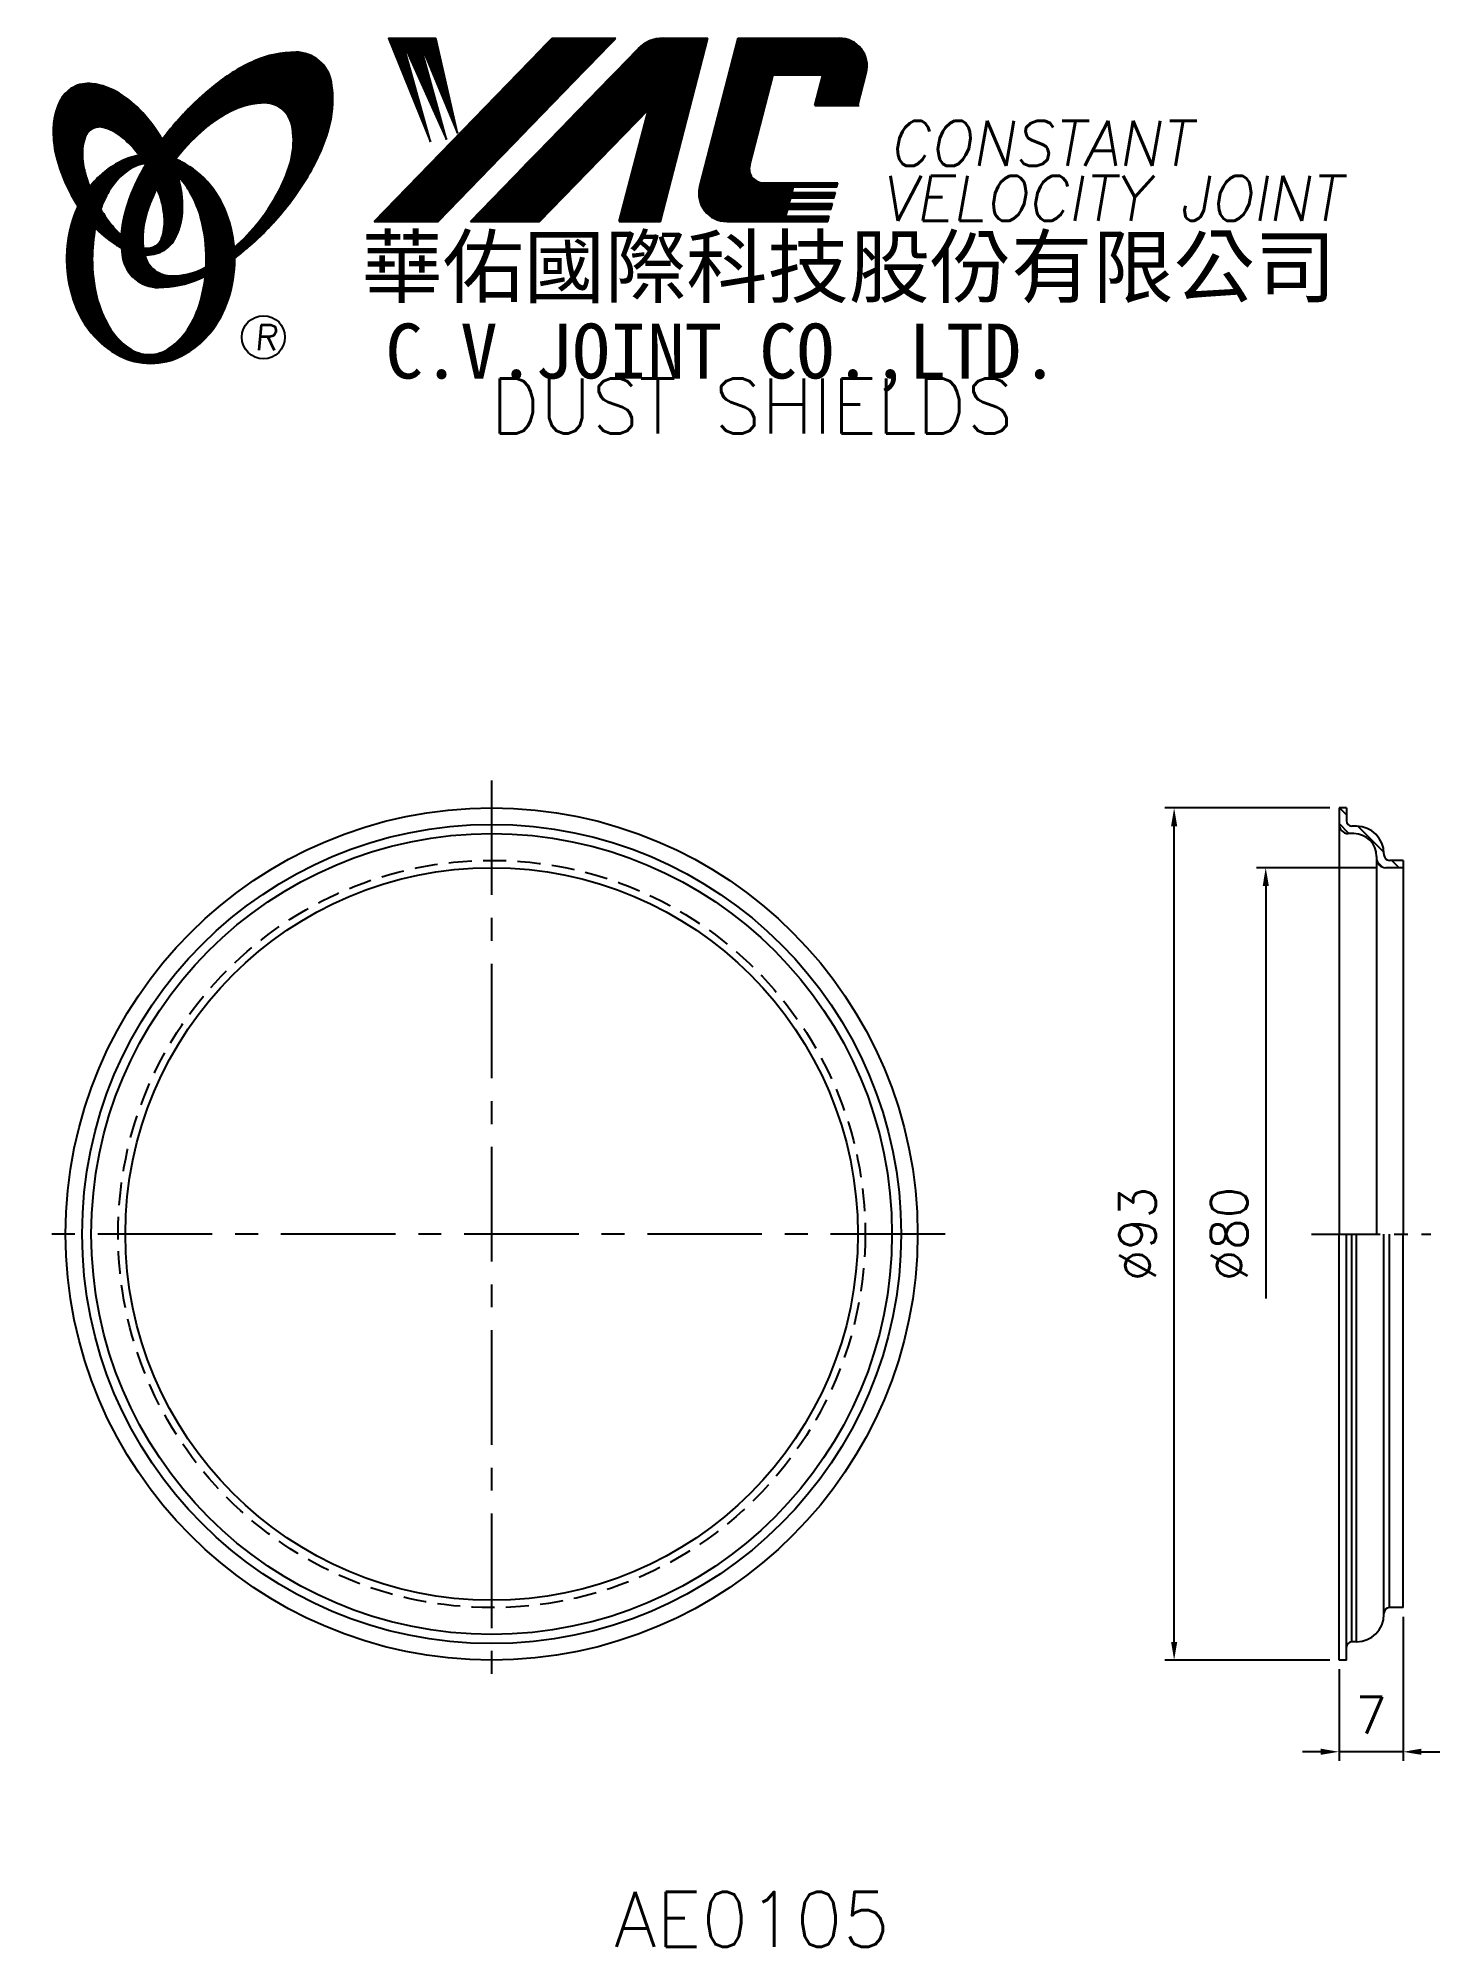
# Model space of a CAD drawing. Extents: x 76 to 229, y 5 to 214.
import ezdxf
from ezdxf.enums import TextEntityAlignment as Align

# ---------------------------------------------------------------- set-up
doc = ezdxf.new("R2010")
doc.units = 0
doc.header["$LTSCALE"] = 10
doc.header["$MEASUREMENT"] = 0
doc.linetypes.add('CENTER', pattern=[2, 1.25, -0.25, 0.25, -0.25])
doc.linetypes.add('HIDDEN', pattern=[0.375, 0.25, -0.125])
doc.layers.get('0').update_dxf_attribs({"linetype": 'CONTINUOUS'})
doc.layers.get('DEFPOINTS').update_dxf_attribs({"linetype": 'CONTINUOUS'})
doc.layers.add('4', color=4, linetype='CONTINUOUS')
doc.styles.add('CHINA', font='KAIU.TTF')
doc.styles.add('ITALICC', font='simplex.shx')
doc.dimstyles.new('STANDARD$0', dxfattribs={"dimtxt": 4, "dimasz": 2, "dimexe": 1, "dimexo": 1, "dimgap": 2, "dimtad": 1, "dimdec": 4, "dimzin": 10, "dimtxsty": 'ITALICC', "dimcen": 2, "dimclrd": 5, "dimclre": 5, "dimclrt": 18, "dimaunit": 1, "dimazin": 3, "dimtp": 0.1, "dimtfac": 0.7, "dimtdec": 4, "dimtmove": 0, "dimatfit": 3, "dimtolj": 1, "dimtzin": 10})
pattern_1 = [(45, (-20.977049, 6.076977), (-0.00883883476, 0.00883883476), [])]
pattern_2 = [(45, (147.613496, -30.227433), (-0.00727476112, 0.00727476112), [])]

# ---------------------------------------------------------------- blocks, each defined once
blk = doc.blocks.new('*D14')
at = {"color": 5, "linetype": 'BYBLOCK'}
for p, q in [((222.51, 122.99), (209.41, 122.99)), ((210.41, 120.99), (210.41, 75.97))]:
    blk.add_line(p, q, dxfattribs=at)
blk.add_solid([(210.08, 120.99), (210.75, 120.99), (210.41, 122.99)], dxfattribs=at)
at = {"layer": 'DEFPOINTS', "color": 0, "linetype": 'BYBLOCK'}
for p in [(210.41, 122.99), (223.51, 122.99), (218.41, 43.04)]:
    blk.add_point(p, dxfattribs=at)
at = {"color": 18, "linetype": 'BYBLOCK', "insert": (206.41, 83.01), "char_height": 4, "attachment_point": 5, "rotation": 90, "style": 'ITALICC'}
blk.add_mtext('\\A1;∅80', dxfattribs=at)
blk = doc.blocks.new('*D15')
at = {"color": 5, "linetype": 'BYBLOCK'}
for p, q in [((217.41, 129.51), (199.41, 129.51)), ((200.41, 38.51), (200.41, 127.51)), ((217.41, 36.51), (199.41, 36.51))]:
    blk.add_line(p, q, dxfattribs=at)
for points in [[(200.08, 127.51), (200.75, 127.51), (200.41, 129.51)], [(200.08, 38.51), (200.75, 38.51), (200.41, 36.51)]]:
    blk.add_solid(points, dxfattribs=at)
at = {"layer": 'DEFPOINTS', "color": 0, "linetype": 'BYBLOCK'}
for p in [(200.41, 129.51), (218.41, 129.51), (218.41, 36.51)]:
    blk.add_point(p, dxfattribs=at)
at = {"color": 18, "linetype": 'BYBLOCK', "insert": (196.41, 83.01), "char_height": 4, "attachment_point": 5, "rotation": 90, "style": 'ITALICC'}
blk.add_mtext('\\A1;∅93', dxfattribs=at)
blk = doc.blocks.new('*D16')
at = {"color": 5, "linetype": 'BYBLOCK'}
for p, q in [((225.41, 41.24), (225.41, 25.51)), ((218.41, 35.51), (218.41, 25.51)), ((216.41, 26.51), (214.41, 26.51)), ((225.41, 26.51), (218.41, 26.51)), ((227.41, 26.51), (229.41, 26.51))]:
    blk.add_line(p, q, dxfattribs=at)
for points in [[(216.41, 26.85), (216.41, 26.18), (218.41, 26.51)], [(227.41, 26.85), (227.41, 26.18), (225.41, 26.51)]]:
    blk.add_solid(points, dxfattribs=at)
at = {"layer": 'DEFPOINTS', "color": 0, "linetype": 'BYBLOCK'}
for p in [(225.41, 42.24), (218.41, 36.51), (218.41, 26.51)]:
    blk.add_point(p, dxfattribs=at)
at = {"color": 18, "linetype": 'BYBLOCK', "insert": (221.91, 30.51), "char_height": 4, "attachment_point": 5, "style": 'ITALICC'}
blk.add_mtext('\\A1;7', dxfattribs=at)

msp = doc.modelspace()

# ---------------------------------------------------------------- hatches: boundary and pattern name
at = {"layer": '4', "linetype": 'CONTINUOUS'}
h = msp.add_hatch(dxfattribs=at)
h.set_pattern_fill('ANSI31', color=5, scale=0.1, style=0)
h.set_pattern_definition(pattern_1)
h.paths.add_polyline_path([(139.48166, 213.50796), (132.52435, 213.50796), (113.10774, 193.5042), (120.06505, 193.5042)])
h.paths.add_polyline_path([(143.02855, 205.74239), (139.84817, 193.5042), (144.32916, 193.5042), (149.52759, 213.50796), (144.63087, 213.50796, 0.202785967), (141.89679, 212.35154), (123.60266, 193.5042), (131.14958, 193.5042)])
h.paths.add_polyline_path([(156.65565, 209.50954), (162.04937, 209.50954), (161.18035, 206.16553), (165.89717, 206.16553), (166.81389, 209.69309, 0.490800957), (163.86369, 213.50796), (152.82938, 213.50796), (148.62232, 197.31907, 0.490800957), (151.57252, 193.5042), (162.60684, 193.5042), (162.76128, 194.09851), (158.04446, 194.09851), (158.23783, 194.8426), (162.95465, 194.8426), (163.11321, 195.45273), (158.39639, 195.45273), (158.55763, 196.0732), (163.27445, 196.0732), (163.43063, 196.67419), (158.71381, 196.67419), (158.87062, 197.27757), (163.58744, 197.27757), (163.70417, 197.72677), (155.56442, 197.72677, -0.490800957), (154.08932, 199.6342)])
h = msp.add_hatch(dxfattribs=at)
h.set_pattern_fill('ANSI31', color=1, scale=0.1, style=0)
h.set_pattern_definition(pattern_1)
h.paths.add_polyline_path([(119.83972, 213.50796), (114.66239, 213.50796), (119.23315, 202.20422), (116.16722, 213.1622), (121.00196, 202.43988), (118.05395, 213.1622), (122.18117, 203.14685)])
h = msp.add_hatch(dxfattribs=at)
h.set_pattern_fill('ANSI31', color=5, scale=0.082305, style=0)
h.set_pattern_definition([(45, (-20.977049, 6.076977), (-0.00727476112, 0.00727476112), [])])
h.paths.add_polyline_path([(101.05842, 206.44548, -0.172879177), (102.9999, 205.78691, -0.172879177), (104.08719, 204.04886, -0.104527385), (104.11497, 200.72067, -0.065680101), (102.94544, 197.31872, -0.051823203), (100.50502, 193.47633, -0.044272532), (97.83005, 190.64999, -0.020203161), (97.88363, 189.51207, 0.006517006), (98.28818, 189.82415, 0.049863361), (102.84161, 194.23721, 0.049863361), (106.43124, 199.46438, 0.063682799), (108.25229, 204.09172, 0.103597411), (108.44159, 208.6757, 0.177892575), (107.09298, 211.04597, 0.177892575), (104.53059, 211.9793, 0.103597411), (100.04279, 211.02625, 0.063682799), (95.78505, 208.45718, 0.049863361), (91.23162, 204.04412, 0.016070017), (89.96092, 202.43781, -0.007061632), (90.20821, 202.00077, -0.031648676), (91.16079, 199.9642, -0.008069351), (91.5927, 200.52851, -0.051823203), (94.77107, 203.78696, -0.065680101), (97.813, 205.70732, -0.104527385)])
h.paths.add_polyline_path([(87.98275, 193.28416, -0.065680101), (89.15228, 196.68612, -0.006063428), (89.39622, 197.16113, 0.027613469), (88.66939, 198.7492, 0.017011252), (88.13597, 199.68418, 0.007829282), (87.64198, 198.81695, 0.063682799), (85.82094, 194.18961, 0.103597411), (85.63164, 189.60563, 0.177892575), (86.98025, 187.23536, 0.177892575), (89.54264, 186.30203, 0.103597411), (94.03044, 187.25508, 0.008811776), (94.65741, 187.54515, 0.013922709), (94.73473, 188.51496, -0.009086703), (94.28472, 188.29752, -0.104527385), (91.0393, 187.55935, -0.172879177), (89.09782, 188.21792, -0.172879177), (88.01053, 189.95597, -0.104527385)])
h = msp.add_hatch(dxfattribs=at)
h.set_pattern_fill('ANSI31', color=3, scale=0.082305, style=0)
h.set_pattern_definition(pattern_2)
h.paths.add_polyline_path([(85.26192, 207.49632, 0.106488277), (82.32004, 208.53489, 0.158297415), (80.22984, 208.13985, 0.158297415), (78.77051, 206.59216, 0.106488277), (78.05969, 203.55439, 0.071723199), (78.47774, 200.24143, 0.058080454), (80.02272, 196.42605, 0.058080454), (82.40377, 193.06826, 0.071723199), (84.96901, 190.9305, 0.020895977), (85.5092, 190.62851, -0.030777155), (85.49329, 192.00473, -0.042059526), (84.39693, 193.16749, -0.04691039), (82.77777, 195.64864, -0.04691039), (81.64949, 198.38813, -0.060581117), (81.24739, 200.6502, -0.10187153), (81.55901, 202.7384, -0.185892489), (82.3391, 203.63004, -0.185892489), (83.51574, 203.76816, -0.10187153), (85.41339, 202.84262, -0.060581117), (87.05022, 201.23035, -0.04691039), (88.66939, 198.7492, -0.04691039), (89.79767, 196.00972, -0.060581117), (90.19977, 193.74765, -0.10187153), (89.88815, 191.65945, -0.185892489), (89.10806, 190.76781, -0.185892489), (87.93142, 190.62969, -0.002013383), (87.89062, 190.64031, 0.021593804), (88.01053, 189.95597, 0.006477741), (88.02853, 189.87894, 0.14950097), (90.00109, 190.28697, 0.158297415), (91.46042, 191.83466, 0.106488277), (92.17123, 194.87243, 0.071723199), (91.75319, 198.18539, 0.058080454), (90.20821, 202.00077, 0.058080454), (87.82716, 205.35857, 0.071723199)])
h = msp.add_hatch(dxfattribs=at)
h.set_pattern_fill('ANSI31', color=1, scale=0.082305, style=0)
h.set_pattern_definition(pattern_2)
h.paths.add_polyline_path([(86.35554, 199.17287, -0.120168026), (88.04733, 199.82626, 0.016865385), (87.44757, 200.709, 0.076648372), (85.29135, 199.99008, 0.104809576), (82.20689, 197.47698, 0.005838257), (82.03995, 197.26478, 0.028089978), (82.77777, 195.64864, 0.014237292), (83.2199, 194.8636, -0.045767751), (84.14508, 196.80044, -0.106890197)])
h.paths.add_polyline_path([(82.32417, 189.41825, -0.048711043), (82.65428, 192.79859, -0.007865741), (82.40377, 193.06826, -0.037695478), (80.7679, 195.18701, 0.03042545), (80.24257, 193.88304, 0.080710289), (79.51713, 189.41825, 0.080710289), (80.24257, 184.95346, 0.089265679), (82.20689, 181.35952, 0.104809576), (85.29135, 178.84642, 0.11926607), (88.70054, 178.02148, 0.11926607), (92.10973, 178.84642, 0.104809576), (95.19419, 181.35952, 0.089265679), (97.15851, 184.95346, 0.080710289), (97.88394, 189.41825, 0.080710289), (97.15851, 193.88304, 0.089265679), (95.19419, 197.47698, 0.104809576), (92.10973, 199.99008, 0.025513357), (91.4165, 200.30283, 0.004818181), (91.16079, 199.9642, -0.023722145), (91.70201, 198.36745, -0.065307489), (92.93719, 196.80044, -0.073950765), (94.24964, 193.60271, -0.060532391), (94.75809, 189.41825, -0.060532391), (94.24964, 185.23379, -0.073950765), (92.93719, 182.03606, -0.106890197), (90.72673, 179.66363, -0.153118262), (88.54113, 178.97825, -0.153118262), (86.35554, 179.66363, -0.106890197), (84.14508, 182.03606, -0.073950765), (82.83263, 185.23379, -0.060532391)])
h = msp.add_hatch(dxfattribs=at)
h.set_pattern_fill('ANSI31', color=5, scale=10, angle=90, style=0)
h.set_pattern_definition([(135, (-19.6599, 10.5479), (-0.8838835, -0.8838835), [])])
h.paths.add_polyline_path([(223.51484, 122.98887), (225.41484, 122.98887), (225.41484, 123.78887), (223.91484, 123.78887, -0.414213562), (223.31484, 124.38887), (223.31484, 124.51387, 0.414213562), (220.31484, 127.51387), (219.81484, 127.51387, -0.414213562), (219.21484, 128.11387), (219.21484, 129.51387), (218.41484, 129.51387), (218.41484, 127.71387, 0.414213562), (219.41484, 126.71387), (220.01484, 126.71387, -0.414213562), (222.51484, 124.21387), (222.51484, 123.98887, 0.414213562)])

# ---------------------------------------------------------------- linework, layer by layer
at = {"layer": '4', "color": 5, "linetype": 'CONTINUOUS'}
for p, q in [((113.10774, 193.5042), (132.52435, 213.50796)), ((120.06505, 193.5042), (139.48166, 213.50796)), ((132.52435, 213.50796), (139.48166, 213.50796)), ((144.32916, 193.5042), (149.52759, 213.50796)), ((144.63087, 213.50796), (149.52759, 213.50796)), ((148.62232, 197.31907), (152.82938, 213.50796)), ((152.82938, 213.50796), (163.86369, 213.50796)), ((123.60266, 193.5042), (141.89679, 212.35154)), ((154.08932, 199.6342), (156.65565, 209.50954)), ((156.65565, 209.50954), (162.04937, 209.50954)), ((161.18035, 206.16553), (162.04937, 209.50954)), ((165.89717, 206.16553), (166.81389, 209.69309)), ((131.14958, 193.5042), (143.02855, 205.74239)), ((139.84817, 193.5042), (143.02855, 205.74239)), ((161.18035, 206.16553), (166.04761, 206.16553)), ((155.56442, 197.72677), (163.70417, 197.72677)), ((158.39639, 195.45273), (158.55763, 196.0732)), ((158.55763, 196.0732), (163.27445, 196.0732)), ((158.71381, 196.67419), (158.87062, 197.27757)), ((158.71381, 196.67419), (163.43063, 196.67419)), ((158.87062, 197.27757), (163.58744, 197.27757)), ((163.27445, 196.0732), (163.43063, 196.67419)), ((163.58744, 197.27757), (163.70417, 197.72677)), ((158.04446, 194.09851), (158.23783, 194.8426)), ((158.04446, 194.09851), (162.76128, 194.09851)), ((158.23783, 194.8426), (162.95465, 194.8426)), ((158.39639, 195.45273), (163.11321, 195.45273)), ((162.60684, 193.5042), (162.76128, 194.09851)), ((162.95465, 194.8426), (163.11321, 195.45273)), ((113.10774, 193.5042), (120.06505, 193.5042)), ((123.60266, 193.5042), (131.14958, 193.5042)), ((139.84817, 193.5042), (144.32916, 193.5042)), ((151.57252, 193.5042), (162.60684, 193.5042))]:
    msp.add_line(p, q, dxfattribs=at)
at = {"layer": '4', "color": 1, "linetype": 'CONTINUOUS'}
for p, q in [((114.66239, 213.50796), (119.83972, 213.50796)), ((114.66239, 213.50796), (119.23315, 202.20422)), ((119.23315, 202.20422), (116.16722, 213.1622)), ((116.16722, 213.1622), (121.00196, 202.43988)), ((121.00196, 202.43988), (118.05395, 213.1622)), ((118.05395, 213.1622), (122.18117, 203.14685)), ((122.18117, 203.14685), (119.83972, 213.50796))]:
    msp.add_line(p, q, dxfattribs=at)
at = {"layer": '4', "color": 5, "linetype": 'CENTER'}
for p, q in [((125.91482, 132.51387), (125.91482, 33.51387)), ((175.41482, 83.01387), (76.41482, 83.01387))]:
    msp.add_line(p, q, dxfattribs=at)
at = {"layer": '4', "color": 7, "linetype": 'CONTINUOUS'}
for p, q in [((218.41484, 129.51387), (218.41484, 127.71387)), ((219.21484, 129.51387), (218.41484, 129.51387)), ((219.21484, 129.51387), (219.21484, 128.11387)), ((218.41484, 127.71387), (218.41484, 83.01387)), ((220.31484, 127.51387), (219.81484, 127.51387)), ((220.01484, 126.71387), (219.41484, 126.71387)), ((222.51484, 124.21387), (222.51484, 123.98887)), ((222.51484, 123.98887), (222.51484, 83.01387)), ((223.31484, 124.51387), (223.31484, 124.38887)), ((225.41484, 122.98887), (223.51484, 122.98887)), ((225.41484, 123.78887), (223.91484, 123.78887)), ((225.41484, 123.78887), (225.41484, 83.01387)), ((218.41484, 38.31387), (218.41484, 83.01387)), ((219.21484, 36.51387), (219.21484, 83.01387)), ((219.81484, 38.51387), (219.81484, 83.01387)), ((220.31484, 38.51387), (220.31484, 83.01387)), ((223.31484, 41.51387), (223.31484, 83.01387)), ((223.91484, 42.23887), (223.91484, 83.01387)), ((225.41484, 42.23887), (225.41484, 83.01387)), ((225.41484, 42.23887), (223.91484, 42.23887)), ((223.31484, 41.51387), (223.31484, 41.63887)), ((218.41484, 36.51387), (218.41484, 38.31387)), ((220.31484, 38.51387), (219.81484, 38.51387)), ((219.21484, 36.51387), (218.41484, 36.51387))]:
    msp.add_line(p, q, dxfattribs=at)
at = {"layer": '4', "color": 5, "linetype": 'CENTER', "ltscale": 0.6}
msp.add_line((215.41484, 83.01387), (228.41484, 83.01387), dxfattribs=at)
at = {"layer": '4', "color": 5, "linetype": 'CONTINUOUS'}
for points in [[(97.88363, 189.51207, 0.006517006), (98.28818, 189.82415, 0.049863361), (102.84161, 194.23721, 0.049863361), (106.43124, 199.46438, 0.063682799), (108.25229, 204.09172, 0.103597411), (108.44159, 208.6757, 0.177892575), (107.09298, 211.04597, 0.177892575), (104.53059, 211.9793, 0.103597411), (100.04279, 211.02625, 0.063682799), (95.78505, 208.45718, 0.049863361), (91.23162, 204.04412, 0.016070017), (89.96092, 202.43781)], [(97.83005, 190.64999, 0.044272532), (100.50502, 193.47633, 0.051823203), (102.94544, 197.31872, 0.065680101), (104.11497, 200.72067, 0.104527385), (104.08719, 204.04886, 0.172879177), (102.9999, 205.78691, 0.172879177), (101.05842, 206.44548, 0.104527385), (97.813, 205.70732, 0.065680101), (94.77107, 203.78696, 0.051823203), (91.5927, 200.52851, 0.008069351), (91.16079, 199.9642)], [(88.13597, 199.68418, 0.007829282), (87.64198, 198.81695, 0.063682799), (85.82094, 194.18961, 0.103597411), (85.63164, 189.60563, 0.177892575), (86.98025, 187.23536, 0.177892575), (89.54264, 186.30203, 0.103597411), (94.03044, 187.25508, 0.008811776), (94.65741, 187.54515, 0.008811776)], [(89.39622, 197.16113, 0.006063428), (89.15228, 196.68612, 0.065680101), (87.98275, 193.28416, 0.104527385), (88.01053, 189.95597, 0.172879177), (89.09782, 188.21792, 0.172879177), (91.0393, 187.55935, 0.104527385), (94.28472, 188.29752, 0.009086703), (94.73473, 188.51496, 0.009086703)]]:
    msp.add_lwpolyline(points, format="xyb", dxfattribs=at)
at = {"layer": '4', "color": 3, "linetype": 'CONTINUOUS'}
for points in [[(88.02853, 189.87894, 0.14950097), (90.00109, 190.28697, 0.158297415), (91.46042, 191.83466, 0.106488277), (92.17123, 194.87243, 0.071723199), (91.75319, 198.18539, 0.058080454), (90.20821, 202.00077, 0.058080454), (87.82716, 205.35857, 0.071723199), (85.26192, 207.49632, 0.106488277), (82.32004, 208.53489, 0.158297415), (80.22984, 208.13985, 0.158297415), (78.77051, 206.59216, 0.106488277), (78.05969, 203.55439, 0.071723199), (78.47774, 200.24143, 0.058080454), (80.02272, 196.42605, 0.058080454), (82.40377, 193.06826, 0.071723199), (84.96901, 190.9305, 0.020895977), (85.5092, 190.62851, 0.020895977)], [(87.89062, 190.64031, 0.002013383), (87.93142, 190.62969, 0.185892489), (89.10806, 190.76781, 0.185892489), (89.88815, 191.65945, 0.10187153), (90.19977, 193.74765, 0.060581117), (89.79767, 196.00972, 0.04691039), (88.66939, 198.7492, 0.04691039), (87.05022, 201.23035, 0.060581117), (85.41339, 202.84262, 0.10187153), (83.51574, 203.76816, 0.185892489), (82.3391, 203.63004, 0.185892489), (81.55901, 202.7384, 0.10187153), (81.24739, 200.6502, 0.060581117), (81.64949, 198.38813, 0.04691039), (82.77777, 195.64864, 0.04691039), (84.39693, 193.16749, 0.042059526), (85.49329, 192.00473, 0.042059526)]]:
    msp.add_lwpolyline(points, format="xyb", dxfattribs=at)
at = {"layer": '4', "color": 1, "linetype": 'CONTINUOUS'}
for points in [[(80.7679, 195.18701, 0.03042545), (80.24257, 193.88304, 0.080710289), (79.51713, 189.41825, 0.080710289), (80.24257, 184.95346, 0.089265679), (82.20689, 181.35952, 0.104809576), (85.29135, 178.84642, 0.11926607), (88.70054, 178.02148, 0.11926607), (92.10973, 178.84642, 0.104809576), (95.19419, 181.35952, 0.089265679), (97.15851, 184.95346, 0.080710289), (97.88394, 189.41825, 0.080710289), (97.15851, 193.88304, 0.089265679), (95.19419, 197.47698, 0.104809576), (92.10973, 199.99008, 0.025513357), (91.4165, 200.30283, 0.025513357)], [(87.44757, 200.709, 0.076648372), (85.29135, 199.99008, 0.104809576), (82.20689, 197.47698, 0.005838257), (82.03995, 197.26478, 0.005838257)], [(82.65428, 192.79859, 0.048711043), (82.32417, 189.41825, 0.060532391), (82.83263, 185.23379, 0.073950765), (84.14508, 182.03606, 0.106890197), (86.35554, 179.66363, 0.153118262), (88.54113, 178.97825, 0.153118262), (90.72673, 179.66363, 0.106890197), (92.93719, 182.03606, 0.073950765), (94.24964, 185.23379, 0.060532391), (94.75809, 189.41825, 0.060532391), (94.24964, 193.60271, 0.073950765), (92.93719, 196.80044, 0.065307489), (91.70201, 198.36745)], [(88.04733, 199.82626, 0.120168026), (86.35554, 199.17287, 0.106890197), (84.14508, 196.80044, 0.045767751), (83.2199, 194.8636, 0.045767751)]]:
    msp.add_lwpolyline(points, format="xyb", dxfattribs=at)
at = {"layer": '4', "color": 5, "linetype": 'CONTINUOUS'}
msp.add_circle((101.00478, 180.87253), 2.35282, dxfattribs=at)
at = {"layer": '4', "color": 7, "linetype": 'CONTINUOUS'}
for radius in [46.5, 44.7, 43.7, 39.975]:
    msp.add_circle((125.91482, 83.01387), radius, dxfattribs=at)
at = {"layer": '4', "color": 5, "linetype": 'HIDDEN'}
msp.add_circle((125.91482, 83.01387), 40.775, dxfattribs=at)
at = {"layer": '4', "color": 5, "linetype": 'CONTINUOUS'}
for centre, radius, start, end in [((144.63087, 209.69772), 3.81024, 90, 135.8533387), ((163.86369, 210.45977), 3.04819, 345.4326059, 90), ((155.56442, 199.25086), 1.5241, 165.4326059, 270), ((151.57252, 196.55239), 3.04819, 165.4326059, 270)]:
    msp.add_arc(centre, radius, start, end, dxfattribs=at)
at = {"layer": '4', "color": 7, "linetype": 'CONTINUOUS'}
for centre, radius, start, end in [((219.41484, 127.71387), 1, 180, 270), ((219.81484, 128.11387), 0.6, 180, 270), ((220.31484, 124.51387), 3, 0, 90), ((220.01484, 124.21387), 2.5, 0, 90), ((223.51484, 123.98887), 1, 180, 270), ((223.91484, 124.38887), 0.6, 180, 270), ((223.91484, 41.63887), 0.6, 90, 180), ((220.31484, 41.51387), 3, 270, 0), ((219.81484, 37.91387), 0.6, 90, 180)]:
    msp.add_arc(centre, radius, start, end, dxfattribs=at)

# ---------------------------------------------------------------- texts
at = {"layer": '4', "color": 5, "linetype": 'CONTINUOUS', "style": 'ITALICC'}
for s, height, oblique, p in [('CONSTANT', 4.9, 10, (169.25655, 199.57467)), ('VELOCITY JOINT', 4.9, 10, (168.37833, 193.57928)), ('R', 2.75625, 5, (100.04609, 179.46293))]:
    msp.add_text(s, height=height, dxfattribs=dict(at, oblique=oblique)).set_placement(p)
at = {"layer": '4', "color": 7, "linetype": 'CONTINUOUS', "style": 'CHINA'}
for s, height, p in [('華佑國際科技股份有限公司', 6.5, (111.69438, 185.31435)), ('C.V.JOINT CO.,LTD.', 6, (114.32302, 176.36813))]:
    msp.add_text(s, height=height, dxfattribs=at).set_placement(p)
at = {"layer": '4', "color": 18, "linetype": 'CONTINUOUS', "style": 'ITALICC'}
for s, p in [('DUST SHIELDS', (154.32574, 170.37531)), ('AE0105', (154.32574, 5.22792))]:
    msp.add_text(s, height=6, dxfattribs=at).set_placement(p, align=Align.CENTER)

# ---------------------------------------------------------------- dimensions: what is measured, and where the dimension line sits
at = {"layer": '4', "color": 7, "linetype": 'CONTINUOUS'}
dim = msp.add_linear_dim(base=(200.41491, 129.51387), p1=(218.41484, 36.51387), p2=(218.41484, 129.51387), angle=90, text='%%C93', dimstyle='STANDARD$0', dxfattribs=at)
dim.commit()
dim.dimension.update_dxf_attribs({"geometry": '*D15', "text_midpoint": (196.41491, 83.01387)})
dim = msp.add_linear_dim(base=(210.41486, 122.98887), p1=(218.41484, 43.03887), p2=(223.51484, 122.98887), angle=90, text='%%C80', dimstyle='STANDARD$0', override={"dimcen": -2, "dimse1": 1, "dimsd1": 1}, dxfattribs=at)
dim.commit()
dim.dimension.update_dxf_attribs({"geometry": '*D14', "text_midpoint": (206.41486, 83.01387)})
dim = msp.add_linear_dim(base=(218.41484, 26.51386), p1=(225.41484, 42.23887), p2=(218.41484, 36.51387), text='7', dimstyle='STANDARD$0', dxfattribs=at)
dim.commit()
dim.dimension.update_dxf_attribs({"geometry": '*D16', "text_midpoint": (221.91484, 30.51386)})

doc.saveas('drawing.dxf')
